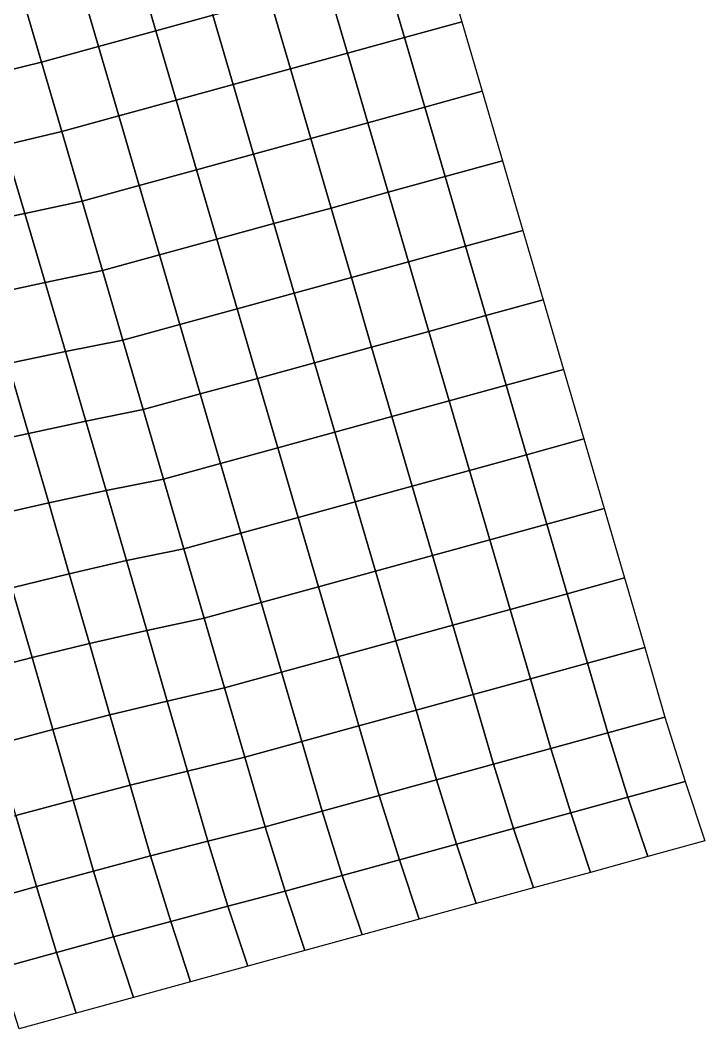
# Model space of a CAD drawing. Header units: metres. Extents: x -3.3 to 4.89, y 0.03 to 5.41.
# Drawn here: x 3.325 to 4.886, y 1.565 to 3.865 of the extents above; entities that cross this region are included whole.
import ezdxf

# ---------------------------------------------------------------- set-up
doc = ezdxf.new("R2010")
doc.units = ezdxf.units.M

msp = doc.modelspace()

# ---------------------------------------------------------------- linework, layer by layer
at = {"layer": 'A2'}
for points in [[(3.58768, 3.99979, -7.3839), (3.71799, 4.03549, -7.40855), (3.76434, 3.87693, -7.39777), (3.63403, 3.84123, -7.37312)], [(4.15527, 3.98419, -7.47152), (4.28556, 4.02023, -7.49575), (4.33192, 3.86159, -7.48508), (4.20162, 3.82563, -7.46074)], [(3.45736, 3.96409, -7.35924), (3.58768, 3.99979, -7.3839), (3.63403, 3.84123, -7.37312), (3.50371, 3.80554, -7.34846)], [(4.02496, 3.94832, -7.44708), (4.15527, 3.98419, -7.47152), (4.20162, 3.82563, -7.46074), (4.07131, 3.78977, -7.4363)], [(3.32705, 3.9284, -7.33459), (3.45736, 3.96409, -7.35924), (3.50371, 3.80554, -7.34846), (3.3734, 3.76984, -7.32381)], [(3.89465, 3.91263, -7.42243), (4.02496, 3.94832, -7.44708), (4.07131, 3.78977, -7.4363), (3.941, 3.75407, -7.41165)], [(3.19663, 3.89477, -7.30737), (3.32705, 3.9284, -7.33459), (3.3734, 3.76984, -7.32381), (3.24289, 3.73793, -7.29445)], [(3.76434, 3.87693, -7.39777), (3.89465, 3.91263, -7.42243), (3.941, 3.75407, -7.41165), (3.81069, 3.71837, -7.38699)], [(3.63403, 3.84123, -7.37312), (3.76434, 3.87693, -7.39777), (3.81069, 3.71837, -7.38699), (3.68038, 3.68268, -7.36234)], [(4.20162, 3.82563, -7.46074), (4.33192, 3.86159, -7.48508), (4.37826, 3.70303, -7.4743), (4.24797, 3.66708, -7.44996)], [(3.50371, 3.80554, -7.34846), (3.63403, 3.84123, -7.37312), (3.68038, 3.68268, -7.36234), (3.55006, 3.64698, -7.33768)], [(4.07131, 3.78977, -7.4363), (4.20162, 3.82563, -7.46074), (4.24797, 3.66708, -7.44996), (4.11766, 3.63121, -7.42552)], [(3.3734, 3.76984, -7.32381), (3.50371, 3.80554, -7.34846), (3.55006, 3.64698, -7.33768), (3.41975, 3.61128, -7.31303)], [(3.941, 3.75407, -7.41165), (4.07131, 3.78977, -7.4363), (4.11766, 3.63121, -7.42552), (3.98735, 3.59551, -7.40087)], [(3.24289, 3.73793, -7.29445), (3.3734, 3.76984, -7.32381), (3.41975, 3.61128, -7.31303), (3.2892, 3.58006, -7.28281)], [(3.81069, 3.71837, -7.38699), (3.941, 3.75407, -7.41165), (3.98735, 3.59551, -7.40087), (3.85704, 3.55982, -7.37621)], [(3.68038, 3.68268, -7.36234), (3.81069, 3.71837, -7.38699), (3.85704, 3.55982, -7.37621), (3.72673, 3.52412, -7.35156)], [(3.55006, 3.64698, -7.33768), (3.68038, 3.68268, -7.36234), (3.72673, 3.52412, -7.35156), (3.59641, 3.48842, -7.3269)], [(4.24797, 3.66708, -7.44996), (4.37826, 3.70303, -7.4743), (4.42461, 3.54447, -7.46352), (4.29432, 3.50843, -7.43929)], [(4.11766, 3.63121, -7.42552), (4.24797, 3.66708, -7.44996), (4.29432, 3.50843, -7.43929), (4.16401, 3.47265, -7.41474)], [(3.41975, 3.61128, -7.31303), (3.55006, 3.64698, -7.33768), (3.59641, 3.48842, -7.3269), (3.4661, 3.45273, -7.30225)], [(3.98735, 3.59551, -7.40087), (4.11766, 3.63121, -7.42552), (4.16401, 3.47265, -7.41474), (4.03371, 3.43687, -7.39019)], [(3.2892, 3.58006, -7.28281), (3.41975, 3.61128, -7.31303), (3.4661, 3.45273, -7.30225), (3.33538, 3.4246, -7.26818)], [(3.85704, 3.55982, -7.37621), (3.98735, 3.59551, -7.40087), (4.03371, 3.43687, -7.39019), (3.90339, 3.40117, -7.36554)], [(3.15859, 3.54987, -7.25131), (3.2892, 3.58006, -7.28281), (3.33538, 3.4246, -7.26818), (3.2046, 3.39767, -7.23261)], [(3.72673, 3.52412, -7.35156), (3.85704, 3.55982, -7.37621), (3.90339, 3.40117, -7.36554), (3.77308, 3.36548, -7.34088)], [(4.29432, 3.50843, -7.43929), (4.42461, 3.54447, -7.46352), (4.47096, 3.38592, -7.45273), (4.34067, 3.34988, -7.42851)], [(3.59641, 3.48842, -7.3269), (3.72673, 3.52412, -7.35156), (3.77308, 3.36548, -7.34088), (3.64277, 3.32978, -7.31623)], [(4.16401, 3.47265, -7.41474), (4.29432, 3.50843, -7.43929), (4.34067, 3.34988, -7.42851), (4.21037, 3.31401, -7.40407)], [(3.4661, 3.45273, -7.30225), (3.59641, 3.48842, -7.3269), (3.64277, 3.32978, -7.31623), (3.51246, 3.29408, -7.29158)], [(3.33538, 3.4246, -7.26818), (3.4661, 3.45273, -7.30225), (3.51246, 3.29408, -7.29158), (3.38168, 3.26707, -7.25612)], [(4.03371, 3.43687, -7.39019), (4.16401, 3.47265, -7.41474), (4.21037, 3.31401, -7.40407), (4.08006, 3.27831, -7.37941)], [(3.90339, 3.40117, -7.36554), (4.03371, 3.43687, -7.39019), (4.08006, 3.27831, -7.37941), (3.94974, 3.24262, -7.35476)], [(3.2046, 3.39767, -7.23261), (3.33538, 3.4246, -7.26818), (3.38168, 3.26707, -7.25612), (3.25096, 3.23903, -7.22194)], [(3.77308, 3.36548, -7.34088), (3.90339, 3.40117, -7.36554), (3.94974, 3.24262, -7.35476), (3.81943, 3.20692, -7.3301)], [(4.34067, 3.34988, -7.42851), (4.47096, 3.38592, -7.45273), (4.51731, 3.22736, -7.44195), (4.38702, 3.19132, -7.41773)], [(3.64277, 3.32978, -7.31623), (3.77308, 3.36548, -7.34088), (3.81943, 3.20692, -7.3301), (3.68912, 3.17122, -7.30545)], [(4.21037, 3.31401, -7.40407), (4.34067, 3.34988, -7.42851), (4.38702, 3.19132, -7.41773), (4.25672, 3.15545, -7.39329)], [(3.51246, 3.29408, -7.29158), (3.64277, 3.32978, -7.31623), (3.68912, 3.17122, -7.30545), (3.55881, 3.13553, -7.2808)], [(4.08006, 3.27831, -7.37941), (4.21037, 3.31401, -7.40407), (4.25672, 3.15545, -7.39329), (4.12641, 3.11975, -7.36863)], [(3.38168, 3.26707, -7.25612), (3.51246, 3.29408, -7.29158), (3.55881, 3.13553, -7.2808), (3.42799, 3.10929, -7.24437)], [(3.25096, 3.23903, -7.22194), (3.38168, 3.26707, -7.25612), (3.42799, 3.10929, -7.24437), (3.29722, 3.0821, -7.20913)], [(3.94974, 3.24262, -7.35476), (4.08006, 3.27831, -7.37941), (4.12641, 3.11975, -7.36863), (3.99609, 3.08406, -7.34398)], [(3.81943, 3.20692, -7.3301), (3.94974, 3.24262, -7.35476), (3.99609, 3.08406, -7.34398), (3.86578, 3.04836, -7.31932)], [(4.38702, 3.19132, -7.41773), (4.51731, 3.22736, -7.44195), (4.56367, 3.06872, -7.43128), (4.43337, 3.03276, -7.40695)], [(3.68912, 3.17122, -7.30545), (3.81943, 3.20692, -7.3301), (3.86578, 3.04836, -7.31932), (3.73547, 3.01267, -7.29467)], [(4.25672, 3.15545, -7.39329), (4.38702, 3.19132, -7.41773), (4.43337, 3.03276, -7.40695), (4.30307, 2.99689, -7.38251)], [(3.55881, 3.13553, -7.2808), (3.68912, 3.17122, -7.30545), (3.73547, 3.01267, -7.29467), (3.60516, 2.97697, -7.27001)], [(4.12641, 3.11975, -7.36863), (4.25672, 3.15545, -7.39329), (4.30307, 2.99689, -7.38251), (4.17276, 2.9612, -7.35785)], [(3.42799, 3.10929, -7.24437), (3.55881, 3.13553, -7.2808), (3.60516, 2.97697, -7.27001), (3.47436, 2.9503, -7.23413)], [(3.29722, 3.0821, -7.20913), (3.42799, 3.10929, -7.24437), (3.47436, 2.9503, -7.23413), (3.34361, 2.92277, -7.19931)], [(3.99609, 3.08406, -7.34398), (4.12641, 3.11975, -7.36863), (4.17276, 2.9612, -7.35785), (4.04244, 2.9255, -7.3332)], [(3.86578, 3.04836, -7.31932), (3.99609, 3.08406, -7.34398), (4.04244, 2.9255, -7.3332), (3.91213, 2.8898, -7.30854)], [(3.16643, 3.05518, -7.17356), (3.29722, 3.0821, -7.20913), (3.34361, 2.92277, -7.19931), (3.21289, 2.89473, -7.16513)], [(4.43337, 3.03276, -7.40695), (4.56367, 3.06872, -7.43128), (4.61002, 2.91016, -7.4205), (4.47973, 2.87412, -7.39627)], [(3.73547, 3.01267, -7.29467), (3.86578, 3.04836, -7.31932), (3.91213, 2.8898, -7.30854), (3.78182, 2.85411, -7.28389)], [(4.30307, 2.99689, -7.38251), (4.43337, 3.03276, -7.40695), (4.47973, 2.87412, -7.39627), (4.34942, 2.83834, -7.37173)], [(3.60516, 2.97697, -7.27001), (3.73547, 3.01267, -7.29467), (3.78182, 2.85411, -7.28389), (3.65151, 2.81841, -7.25923)], [(4.17276, 2.9612, -7.35785), (4.30307, 2.99689, -7.38251), (4.34942, 2.83834, -7.37173), (4.21911, 2.80264, -7.34707)], [(3.47436, 2.9503, -7.23413), (3.60516, 2.97697, -7.27001), (3.65151, 2.81841, -7.25923), (3.52065, 2.79278, -7.22206)], [(3.34361, 2.92277, -7.19931), (3.47436, 2.9503, -7.23413), (3.52065, 2.79278, -7.22206), (3.38996, 2.76422, -7.18853)], [(4.04244, 2.9255, -7.3332), (4.17276, 2.9612, -7.35785), (4.21911, 2.80264, -7.34707), (4.08879, 2.76694, -7.32242)], [(3.21289, 2.89473, -7.16513), (3.34361, 2.92277, -7.19931), (3.38996, 2.76422, -7.18853), (3.25932, 2.73454, -7.15638)], [(3.91213, 2.8898, -7.30854), (4.04244, 2.9255, -7.3332), (4.08879, 2.76694, -7.32242), (3.95848, 2.73125, -7.29776)], [(4.47973, 2.87412, -7.39627), (4.61002, 2.91016, -7.4205), (4.65637, 2.7516, -7.40972), (4.52607, 2.71556, -7.38549)], [(3.78182, 2.85411, -7.28389), (3.91213, 2.8898, -7.30854), (3.95848, 2.73125, -7.29776), (3.82817, 2.69547, -7.27322)], [(3.65151, 2.81841, -7.25923), (3.78182, 2.85411, -7.28389), (3.82817, 2.69547, -7.27322), (3.69786, 2.65977, -7.24856)], [(4.34942, 2.83834, -7.37173), (4.47973, 2.87412, -7.39627), (4.52607, 2.71556, -7.38549), (4.39577, 2.67969, -7.36105)], [(4.21911, 2.80264, -7.34707), (4.34942, 2.83834, -7.37173), (4.39577, 2.67969, -7.36105), (4.26546, 2.644, -7.3364)], [(3.52065, 2.79278, -7.22206), (3.65151, 2.81841, -7.25923), (3.69786, 2.65977, -7.24856), (3.56707, 2.63293, -7.21289)], [(3.38996, 2.76422, -7.18853), (3.52065, 2.79278, -7.22206), (3.56707, 2.63293, -7.21289), (3.43648, 2.60239, -7.18181)], [(4.08879, 2.76694, -7.32242), (4.21911, 2.80264, -7.34707), (4.26546, 2.644, -7.3364), (4.13515, 2.6083, -7.31174)], [(3.25932, 2.73454, -7.15638), (3.38996, 2.76422, -7.18853), (3.43648, 2.60239, -7.18181), (3.30596, 2.57065, -7.15224)], [(3.95848, 2.73125, -7.29776), (4.08879, 2.76694, -7.32242), (4.13515, 2.6083, -7.31174), (4.00484, 2.5726, -7.28709)], [(4.52607, 2.71556, -7.38549), (4.65637, 2.7516, -7.40972), (4.70272, 2.59305, -7.39894), (4.57242, 2.557, -7.37471)], [(3.82817, 2.69547, -7.27322), (3.95848, 2.73125, -7.29776), (4.00484, 2.5726, -7.28709), (3.87452, 2.53691, -7.26244)], [(4.39577, 2.67969, -7.36105), (4.52607, 2.71556, -7.38549), (4.57242, 2.557, -7.37471), (4.44212, 2.52114, -7.35027)], [(3.69786, 2.65977, -7.24856), (3.82817, 2.69547, -7.27322), (3.87452, 2.53691, -7.26244), (3.74421, 2.50121, -7.23778)], [(4.26546, 2.644, -7.3364), (4.39577, 2.67969, -7.36105), (4.44212, 2.52114, -7.35027), (4.31181, 2.48544, -7.32562)], [(3.56707, 2.63293, -7.21289), (3.69786, 2.65977, -7.24856), (3.74421, 2.50121, -7.23778), (3.61348, 2.47334, -7.20339)], [(3.43648, 2.60239, -7.18181), (3.56707, 2.63293, -7.21289), (3.61348, 2.47334, -7.20339), (3.48285, 2.44349, -7.17146)], [(4.13515, 2.6083, -7.31174), (4.26546, 2.644, -7.3364), (4.31181, 2.48544, -7.32562), (4.1815, 2.44974, -7.30096)], [(3.30596, 2.57065, -7.15224), (3.43648, 2.60239, -7.18181), (3.48285, 2.44349, -7.17146), (3.35233, 2.41166, -7.14199)], [(4.00484, 2.5726, -7.28709), (4.13515, 2.6083, -7.31174), (4.1815, 2.44974, -7.30096), (4.05118, 2.41405, -7.27631)], [(4.57242, 2.557, -7.37471), (4.70272, 2.59305, -7.39894), (4.74907, 2.4344, -7.38827), (4.61877, 2.39845, -7.36393)], [(3.17554, 2.53702, -7.12501), (3.30596, 2.57065, -7.15224), (3.35233, 2.41166, -7.14199), (3.22192, 2.37786, -7.11498)], [(3.87452, 2.53691, -7.26244), (4.00484, 2.5726, -7.28709), (4.05118, 2.41405, -7.27631), (3.92087, 2.37835, -7.25165)], [(4.44212, 2.52114, -7.35027), (4.57242, 2.557, -7.37471), (4.61877, 2.39845, -7.36393), (4.48847, 2.36258, -7.33949)], [(3.74421, 2.50121, -7.23778), (3.87452, 2.53691, -7.26244), (3.92087, 2.37835, -7.25165), (3.79056, 2.34265, -7.227)], [(4.31181, 2.48544, -7.32562), (4.44212, 2.52114, -7.35027), (4.48847, 2.36258, -7.33949), (4.35816, 2.32688, -7.31484)], [(3.61348, 2.47334, -7.20339), (3.74421, 2.50121, -7.23778), (3.79056, 2.34265, -7.227), (3.65996, 2.31237, -7.19561)], [(4.1815, 2.44974, -7.30096), (4.31181, 2.48544, -7.32562), (4.35816, 2.32688, -7.31484), (4.22785, 2.29119, -7.29018)], [(3.48285, 2.44349, -7.17146), (3.61348, 2.47334, -7.20339), (3.65996, 2.31237, -7.19561), (3.52944, 2.28055, -7.16614)], [(3.35233, 2.41166, -7.14199), (3.48285, 2.44349, -7.17146), (3.52944, 2.28055, -7.16614), (3.399, 2.24717, -7.13859)], [(4.05118, 2.41405, -7.27631), (4.1815, 2.44974, -7.30096), (4.22785, 2.29119, -7.29018), (4.09753, 2.25549, -7.26553)], [(4.61877, 2.39845, -7.36393), (4.74907, 2.4344, -7.38827), (4.79542, 2.27584, -7.37749), (4.66512, 2.23989, -7.35315)], [(3.22192, 2.37786, -7.11498), (3.35233, 2.41166, -7.14199), (3.399, 2.24717, -7.13859), (3.26864, 2.21234, -7.11287)], [(3.92087, 2.37835, -7.25165), (4.05118, 2.41405, -7.27631), (4.09753, 2.25549, -7.26553), (3.96722, 2.21979, -7.24087)], [(4.48847, 2.36258, -7.33949), (4.61877, 2.39845, -7.36393), (4.66512, 2.23989, -7.35315), (4.53482, 2.20402, -7.32871)], [(3.79056, 2.34265, -7.227), (3.92087, 2.37835, -7.25165), (3.96722, 2.21979, -7.24087), (3.83691, 2.1841, -7.21622)], [(4.35816, 2.32688, -7.31484), (4.48847, 2.36258, -7.33949), (4.53482, 2.20402, -7.32871), (4.40451, 2.16833, -7.30406)], [(3.65996, 2.31237, -7.19561), (3.79056, 2.34265, -7.227), (3.83691, 2.1841, -7.21622), (3.70637, 2.15261, -7.18632)], [(4.22785, 2.29119, -7.29018), (4.35816, 2.32688, -7.31484), (4.40451, 2.16833, -7.30406), (4.2742, 2.13263, -7.2794)], [(3.52944, 2.28055, -7.16614), (3.65996, 2.31237, -7.19561), (3.70637, 2.15261, -7.18632), (3.57589, 2.12001, -7.15782)], [(3.399, 2.24717, -7.13859), (3.52944, 2.28055, -7.16614), (3.57589, 2.12001, -7.15782), (3.44548, 2.08629, -7.1307)], [(4.09753, 2.25549, -7.26553), (4.22785, 2.29119, -7.29018), (4.2742, 2.13263, -7.2794), (4.14388, 2.09693, -7.25475)], [(3.96722, 2.21979, -7.24087), (4.09753, 2.25549, -7.26553), (4.14388, 2.09693, -7.25475), (4.01357, 2.06124, -7.23009)], [(4.66512, 2.23989, -7.35315), (4.79542, 2.27584, -7.37749), (4.84115, 2.1289, -7.35226), (4.71086, 2.09286, -7.32804)], [(3.26864, 2.21234, -7.11287), (3.399, 2.24717, -7.13859), (3.44548, 2.08629, -7.1307), (3.31512, 2.05137, -7.10508)], [(4.53482, 2.20402, -7.32871), (4.66512, 2.23989, -7.35315), (4.71086, 2.09286, -7.32804), (4.58055, 2.05699, -7.30359)], [(3.83691, 2.1841, -7.21622), (3.96722, 2.21979, -7.24087), (4.01357, 2.06124, -7.23009), (3.88326, 2.02554, -7.20544)], [(4.40451, 2.16833, -7.30406), (4.53482, 2.20402, -7.32871), (4.58055, 2.05699, -7.30359), (4.45024, 2.02129, -7.27894)], [(3.70637, 2.15261, -7.18632), (3.83691, 2.1841, -7.21622), (3.88326, 2.02554, -7.20544), (3.7528, 1.9926, -7.17736)], [(4.2742, 2.13263, -7.2794), (4.40451, 2.16833, -7.30406), (4.45024, 2.02129, -7.27894), (4.31993, 1.98559, -7.25429)], [(3.57589, 2.12001, -7.15782), (3.70637, 2.15261, -7.18632), (3.7528, 1.9926, -7.17736), (3.62238, 1.95888, -7.15025)], [(3.44548, 2.08629, -7.1307), (3.57589, 2.12001, -7.15782), (3.62238, 1.95888, -7.15025), (3.492, 1.92438, -7.12409)], [(4.14388, 2.09693, -7.25475), (4.2742, 2.13263, -7.2794), (4.31993, 1.98559, -7.25429), (4.18962, 1.9499, -7.22963)], [(4.71086, 2.09286, -7.32804), (4.84115, 2.1289, -7.35226), (4.88626, 1.99347, -7.3127), (4.75596, 1.95743, -7.28847)], [(4.01357, 2.06124, -7.23009), (4.14388, 2.09693, -7.25475), (4.18962, 1.9499, -7.22963), (4.0593, 1.9142, -7.20498)], [(3.31512, 2.05137, -7.10508), (3.44548, 2.08629, -7.1307), (3.492, 1.92438, -7.12409), (3.36167, 1.88912, -7.0989)], [(4.58055, 2.05699, -7.30359), (4.71086, 2.09286, -7.32804), (4.75596, 1.95743, -7.28847), (4.62566, 1.92156, -7.26403)], [(3.18483, 2.01533, -7.08086), (3.31512, 2.05137, -7.10508), (3.36167, 1.88912, -7.0989), (3.23138, 1.85308, -7.07468)], [(3.88326, 2.02554, -7.20544), (4.01357, 2.06124, -7.23009), (4.0593, 1.9142, -7.20498), (3.92899, 1.8785, -7.18032)], [(4.45024, 2.02129, -7.27894), (4.58055, 2.05699, -7.30359), (4.62566, 1.92156, -7.26403), (4.49535, 1.88586, -7.23938)], [(3.7528, 1.9926, -7.17736), (3.88326, 2.02554, -7.20544), (3.92899, 1.8785, -7.18032), (3.79861, 1.8441, -7.15406)], [(4.31993, 1.98559, -7.25429), (4.45024, 2.02129, -7.27894), (4.49535, 1.88586, -7.23938), (4.36504, 1.85017, -7.21472)], [(3.62238, 1.95888, -7.15025), (3.7528, 1.9926, -7.17736), (3.79861, 1.8441, -7.15406), (3.66825, 1.80935, -7.12823)], [(4.18962, 1.9499, -7.22963), (4.31993, 1.98559, -7.25429), (4.36504, 1.85017, -7.21472), (4.23472, 1.81447, -7.19007)], [(3.492, 1.92438, -7.12409), (3.62238, 1.95888, -7.15025), (3.66825, 1.80935, -7.12823), (3.53791, 1.77417, -7.10294)], [(4.0593, 1.9142, -7.20498), (4.18962, 1.9499, -7.22963), (4.23472, 1.81447, -7.19007), (4.10441, 1.77877, -7.16542)], [(3.36167, 1.88912, -7.0989), (3.492, 1.92438, -7.12409), (3.53791, 1.77417, -7.10294), (3.40759, 1.73864, -7.07807)], [(3.92899, 1.8785, -7.18032), (4.0593, 1.9142, -7.20498), (4.10441, 1.77877, -7.16542), (3.9741, 1.74308, -7.14076)], [(3.23138, 1.85308, -7.07468), (3.36167, 1.88912, -7.0989), (3.40759, 1.73864, -7.07807), (3.27728, 1.70277, -7.05363)], [(3.79861, 1.8441, -7.15406), (3.92899, 1.8785, -7.18032), (3.9741, 1.74308, -7.14076), (3.84379, 1.70738, -7.11611)], [(3.66825, 1.80935, -7.12823), (3.79861, 1.8441, -7.15406), (3.84379, 1.70738, -7.11611), (3.71348, 1.67168, -7.09145)], [(3.53791, 1.77417, -7.10294), (3.66825, 1.80935, -7.12823), (3.71348, 1.67168, -7.09145), (3.58316, 1.63599, -7.0668)], [(3.40759, 1.73864, -7.07807), (3.53791, 1.77417, -7.10294), (3.58316, 1.63599, -7.0668), (3.45285, 1.60029, -7.04214)], [(3.27728, 1.70277, -7.05363), (3.40759, 1.73864, -7.07807), (3.45285, 1.60029, -7.04214), (3.32254, 1.5646, -7.01749)]]:
    msp.add_3dface(points, dxfattribs=at)

doc.saveas('drawing.dxf')
